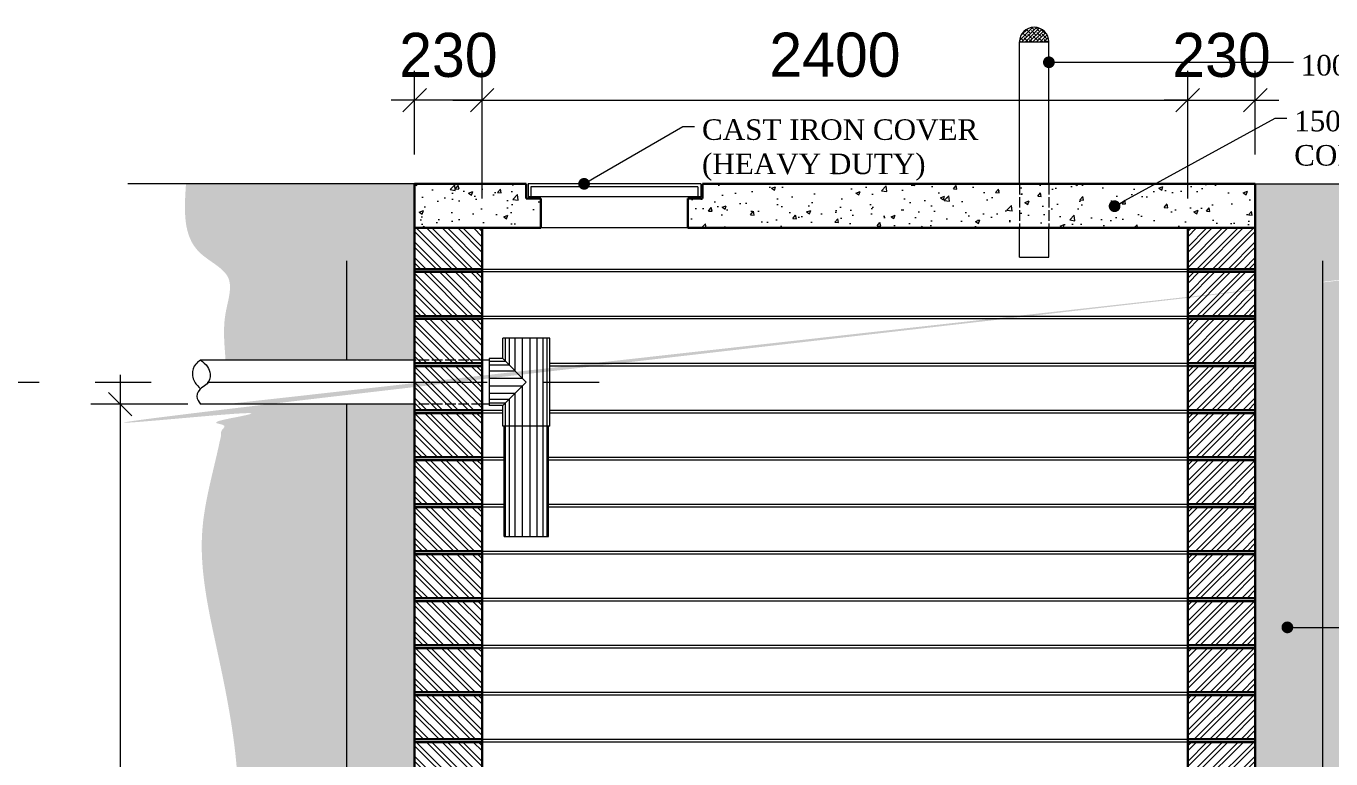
# Model space of a CAD drawing. Header units: inches. Extents: x 13362 to 219275, y -159770 to -978.
# Drawn here: x 170405 to 174844, y -135856 to -133361 of the extents above; entities that cross this region are included whole.
import ezdxf

# ---------------------------------------------------------------- set-up
doc = ezdxf.new("R2010")
doc.units = ezdxf.units.IN
doc.header["$LTSCALE"] = 15
doc.header["$MEASUREMENT"] = 0
doc.linetypes.add('ACAD_ISO02W100', pattern=[15, 12, -3])
doc.linetypes.add('CENTERX2', pattern=[101.60000000000001, 63.5, -12.7, 12.7, -12.7])
doc.layers.get('Defpoints').update_dxf_attribs({"lineweight": 0})
for name, color, linetype, lineweight in [('centerline', 8, 'CENTERX2', 9), ('DIMENSIONS', 7, 'Continuous', 0), ('hatch', 252, 'Continuous', 0), ('HATCH 2', 252, 'Continuous', 0), ('MANHOLE COVER', 240, 'Continuous', 9), ('PIPES', 130, 'Continuous', 13), ('PLASTER', 7, 'Continuous', 0), ('TEXTS', 3, 'Continuous', 0), ('WALLS', 50, 'Continuous', 30), ('window', 5, 'Continuous', 0)]:
    doc.layers.add(name, color=color, linetype=linetype, lineweight=lineweight)
doc.styles.add('KS150', font='stylu.ttf', dxfattribs={"height": 150})
doc.styles.add('SS50', font='romantic.ttf', dxfattribs={"height": 50})
doc.dimstyles.new('SS 125', dxfattribs={"dimtxt": 150, "dimasz": 80, "dimexe": 100, "dimexo": 100, "dimgap": 75, "dimtad": 1, "dimtoh": 1, "dimdec": 0, "dimtxsty": 'KS150', "dimblk": 'OBLIQUE', "dimcen": 50, "dimdle": 100, "dimclrd": 256, "dimclre": 256, "dimclrt": 256, "dimadec": 0, "dimazin": 0, "dimtfac": 1, "dimtdec": 0, "dimtix": 1, "dimtmove": 2, "dimatfit": 0, "dimldrblk": 'DOT', "dimfxl": 1, "dimlwd": -1, "dimlwe": -1, "dimarcsym": 0})
pattern_1 = [(49.99999999999999, (136549.8259533711, -162056.0912491073), (143.4520365201507, -12.55042699651902), [15, -165]), (355, (136549.8259533711, -162056.0912491073), (-27.7502667226, 150.4384267400024), [12, -132]), (100.4514, (136561.7802893711, -162057.1371171073), (115.7018763428043, 137.8879084121907), [12.74803799999999, -140.2284223999999]), (46.18420000000001, (136549.8259533711, -162016.0912491073), (213.4482097251289, -33.10380286580362), [22.5, -247.5]), (96.63559999999998, (136567.6133023711, -162018.8499105073), (186.9325411097407, 194.8235741800883), [19.12205759999998, -210.3425999999999]), (351.1842, (136549.8259533711, -162016.0912491073), (186.9323890267254, 194.8237201850649), [18, -198]), (21, (136569.8259533711, -162026.0912491073), (119.3814104236923, -80.52377813306776), [15, -165]), (326.0000000000001, (136569.8259533711, -162026.0912491073), (48.66306638431634, 145.0300090093706), [12, -132]), (71.4514, (136579.7743999711, -162032.8015703073), (168.044525716298, 64.50609934199048), [12.748038, -140.2284224]), (37.50000000000001, (136549.8259533711, -162056.0912491073), (2.431971063458134, 66.5787707662623), [0, -130.4, 0, -134, 0, -132.5]), (7.499999999999999, (136549.8259533711, -162056.0912491073), (52.61390748842972, 78.88234237647205), [0, -76.39999999999999, 0, -127.4, 0, -50.5]), (327.5, (136505.2259533711, -162056.0912491073), (106.7644872344818, -4.51097434687596), [0, -50, 0, -156, 0, -207]), (317.5, (136485.2259533711, -162056.0912491073), (116.6372338684772, 20.02099646646353), [0, -65, 0, -103.6, 0, -147])]

# ---------------------------------------------------------------- blocks, each defined once
blk = doc.blocks.new('_Oblique')
at = {"layer": 'window', "color": 0, "lineweight": -2}
blk.add_line((-0.5, -0.5), (0.5, 0.5), dxfattribs=at)
blk = doc.blocks.new('*D214')
at = {"layer": 'Defpoints', "color": 0}
for p in [(171054.4305299138, -134648.2899834203), (170724.735416071, -137558.2899834203), (171496.2494077727, -137558.2899834203)]:
    blk.add_point(p, dxfattribs=at)
at = {"layer": 'DIMENSIONS'}
for p, q in [((170724.735416071, -134548.2899834203), (170724.735416071, -137658.2899834203)), ((170954.4305299138, -134648.2899834203), (170624.735416071, -134648.2899834203)), ((171396.2494077727, -137558.2899834203), (170624.735416071, -137558.2899834203))]:
    blk.add_line(p, q, dxfattribs=at)
at = {"layer": 'DIMENSIONS', "xscale": 80, "yscale": 80, "zscale": 80}
for p, rotation in [((170724.735416071, -134648.2899834203), 90), ((170724.735416071, -137558.2899834203), 270)]:
    blk.add_blockref('_Oblique', p, dxfattribs=dict(at, rotation=rotation))
at = {"layer": 'DIMENSIONS', "insert": (170571.7156503316, -136103.2899834203), "char_height": 150, "attachment_point": 5, "rotation": 90, "style": 'KS150'}
blk.add_mtext('2910', dxfattribs=at)
blk = doc.blocks.new('_Dot')
at = {"layer": 'TEXTS', "color": 0, "lineweight": -2}
blk.add_line((-0.5, 0), (-1, 0), dxfattribs=at)
at = {"layer": 'TEXTS', "color": 0, "const_width": 0.5}
blk.add_lwpolyline([(-0.25, 0, 1), (0.25, 0, 1)], format="xyb", close=True, dxfattribs=at)
blk = doc.blocks.new('*D213')
at = {"layer": 'Defpoints', "color": 0}
for p in [(174356.2494077727, -133613.6743372408), (171956.2494077727, -134048.2899834203), (174356.2494077727, -134048.2899834203)]:
    blk.add_point(p, dxfattribs=at)
at = {"layer": 'DIMENSIONS'}
for p, q in [((171956.2494077727, -133948.2899834203), (171956.2494077727, -133513.6743372408)), ((174356.2494077727, -133948.2899834203), (174356.2494077727, -133513.6743372408)), ((171856.2494077727, -133613.6743372408), (174456.2494077727, -133613.6743372408))]:
    blk.add_line(p, q, dxfattribs=at)
at = {"layer": 'DIMENSIONS', "xscale": 80, "yscale": 80, "zscale": 80, "rotation": 180}
blk.add_blockref('_Oblique', (171956.2494077727, -133613.6743372408), dxfattribs=at)
at = {"layer": 'DIMENSIONS', "xscale": 80, "yscale": 80, "zscale": 80}
blk.add_blockref('_Oblique', (174356.2494077727, -133613.6743372408), dxfattribs=at)
at = {"layer": 'DIMENSIONS', "insert": (173156.2494077727, -133459.7760941954), "char_height": 150, "attachment_point": 5, "style": 'KS150'}
blk.add_mtext('2400', dxfattribs=at)
blk = doc.blocks.new('*D233')
at = {"layer": 'Defpoints', "color": 0}
for p in [(171726.2494077727, -133613.6743372408), (171726.2494077727, -133898.2899834203), (171956.2494077727, -134048.2899834203)]:
    blk.add_point(p, dxfattribs=at)
at = {"layer": 'DIMENSIONS'}
for p, q in [((171726.2494077727, -133798.2899834203), (171726.2494077727, -133513.6743372408)), ((171956.2494077727, -133948.2899834203), (171956.2494077727, -133513.6743372408)), ((171726.2494077727, -133613.6743372408), (171646.2494077727, -133613.6743372408)), ((171956.2494077727, -133613.6743372408), (171726.2494077727, -133613.6743372408)), ((171956.2494077727, -133613.6743372408), (172036.2494077727, -133613.6743372408))]:
    blk.add_line(p, q, dxfattribs=at)
at = {"layer": 'DIMENSIONS', "xscale": 80, "yscale": 80, "zscale": 80}
blk.add_blockref('_Oblique', (171726.2494077727, -133613.6743372408), dxfattribs=at)
at = {"layer": 'DIMENSIONS', "xscale": 80, "yscale": 80, "zscale": 80, "rotation": 180}
blk.add_blockref('_Oblique', (171956.2494077727, -133613.6743372408), dxfattribs=at)
at = {"layer": 'DIMENSIONS', "insert": (171841.2494077727, -133460.4349521749), "char_height": 150, "attachment_point": 5, "style": 'KS150'}
blk.add_mtext('230', dxfattribs=at)
blk = doc.blocks.new('*D234')
at = {"layer": 'Defpoints', "color": 0}
for p in [(174586.2494077727, -133613.6743372408), (174586.2494077727, -133898.2899834203), (174356.2494077727, -134048.2899834203)]:
    blk.add_point(p, dxfattribs=at)
at = {"layer": 'DIMENSIONS'}
for p, q in [((174356.2494077727, -133948.2899834203), (174356.2494077727, -133513.6743372408)), ((174586.2494077727, -133798.2899834203), (174586.2494077727, -133513.6743372408)), ((174356.2494077727, -133613.6743372408), (174276.2494077727, -133613.6743372408)), ((174356.2494077727, -133613.6743372408), (174586.2494077727, -133613.6743372408)), ((174586.2494077727, -133613.6743372408), (174666.2494077727, -133613.6743372408))]:
    blk.add_line(p, q, dxfattribs=at)
at = {"layer": 'DIMENSIONS', "xscale": 80, "yscale": 80, "zscale": 80}
blk.add_blockref('_Oblique', (174356.2494077727, -133613.6743372408), dxfattribs=at)
at = {"layer": 'DIMENSIONS', "xscale": 80, "yscale": 80, "zscale": 80, "rotation": 180}
blk.add_blockref('_Oblique', (174586.2494077727, -133613.6743372408), dxfattribs=at)
at = {"layer": 'DIMENSIONS', "insert": (174471.2494077727, -133460.4349521749), "char_height": 150, "attachment_point": 5, "style": 'KS150'}
blk.add_mtext('230', dxfattribs=at)

msp = doc.modelspace()

# ---------------------------------------------------------------- hatches: boundary and pattern name
at = {"layer": 'hatch'}
h = msp.add_hatch(dxfattribs=at)
h.set_pattern_fill('ANSI38', color=256, scale=70, style=0)
h.set_pattern_definition([(45, (136549.8259533711, -162391.5855172034), (-6.18718433538229, 6.187184335382291), []), (135, (136549.8259533711, -162391.5855172034), (-18.56155300614687, 6.187184335382292), [21.875, -13.125])])
h.paths.add_polyline_path([(173784.0669991929, -133415.3356230173), (173884.0669991929, -133415.3356230173, 1)])
at = {"layer": 'HATCH 2'}
h = msp.add_hatch(dxfattribs=at)
h.set_pattern_fill('EARTH', color=256, scale=400, angle=45, style=0)
h.set_pattern_definition([(45, (136549.8259533711, -162056.0912491073), (1.4210854715202e-14, 141.4213562373095), [100, -100]), (45, (136523.3094490766, -162029.5747448128), (1.4210854715202e-14, 141.4213562373095), [100, -100]), (45, (136496.7929447821, -162003.0582405183), (1.4210854715202e-14, 141.4213562373095), [100, -100]), (135, (136496.7929447821, -161985.3805709887), (-141.4213562373095, 1.4210854715202e-14), [100, -100]), (135, (136523.3094490766, -161958.8640666942), (-141.4213562373095, 1.4210854715202e-14), [100, -100]), (135, (136549.8259533711, -161932.3475623997), (-141.4213562373095, 1.4210854715202e-14), [100, -100])])
edge = h.paths.add_edge_path()
edge.add_line((171726.2494077727, -134160.5610936393), (171726.2494077727, -133898.2899834203))
edge.add_line((171726.2494077727, -133898.2899834203), (170948.5863081766, -133898.2899834203))
edge.add_spline(control_points=[(170948.5863081766, -133898.2899834203), (170942.6941506082, -133986.5355590571), (170935.6674316598, -134091.7732162711), (171018.0374627877, -134151.1599203637), (171031.3978652339, -134160.5610936393)], knot_values=[0, 0, 0, 0, 236.8465072138217, 282.452364989884, 282.452364989884, 282.452364989884, 282.452364989884], degree=3, periodic=0)
edge.add_line((171031.3978652339, -134160.5610936393), (171726.2494077727, -134160.5610936393))
edge = h.paths.add_edge_path()
edge.add_line((171496.2494077727, -134498.2899834203), (171496.2494077727, -134160.5610936393))
edge.add_line((171496.2494077727, -134160.5610936393), (171031.3978652339, -134160.5610936393))
edge.add_spline(control_points=[(171031.3978652339, -134160.5610936393), (171057.1718586329, -134178.6972073472), (171118.4887949981, -134219.8222412714), (171068.8919837604, -134356.7086404724), (171079.6716338309, -134445.933765308), (171083.1662642182, -134498.2899834203)], knot_values=[282.452364989884, 282.452364989884, 282.452364989884, 282.452364989884, 370.4321307201179, 489.9422283324157, 649.0262294909012, 649.0262294909012, 649.0262294909012, 649.0262294909035], degree=3, periodic=0)
edge.add_line((171083.1662642182, -134498.2899834203), (171496.2494077727, -134498.2899834203))
edge = h.paths.add_edge_path()
edge.add_line((171496.2494077727, -134648.2899834203), (171083.1662642182, -134648.2899834203))
edge.add_spline(control_points=[(171083.1662642182, -134648.2899834203), (171070.7048629185, -134795.8263000814), (170961.5800788907, -135066.8152937896), (171050.1874204532, -135460.6234488134), (171120.3119491476, -135800.1571951804), (171138.3189143691, -136147.9909129917), (170972.1474398969, -136495.8191278116), (171016.9790350597, -136846.3235558436), (171018.284585103, -137191.8085071785), (170971.8493055013, -137502.6319145117), (170864.6939039469, -137918.4106212576), (171196.258320137, -138039.9336276682), (171434.7702025419, -138295.0113775708), (171895.1789271575, -138187.7053752091), (172404.10520518, -138123.7815833353), (172907.2255802498, -138349.8738509666), (173468.8126440987, -138190.2154785382), (174028.3117197672, -138224.1463067684), (174558.6189165221, -138043.3298640599), (174961.8675440346, -138286.8257486408), (175221.2257753249, -138067.1971645308), (175364.4282404149, -137771.2276855747), (175368.7480222596, -137323.7270011591), (175199.3693222311, -136835.2801297454), (175304.9343536662, -136238.6232901769), (175010.3658832335, -135629.3363846131), (175234.6055137052, -135054.942195393), (175234.4835818548, -134605.9268681299), (175342.1942796489, -134342.667868575), (175429.7677338667, -134214.7022493665), (175453.3920443555, -134160.5610936393)], knot_values=[799.0262294909015, 799.0262294909015, 799.0262294909015, 799.0262294909035, 1241.490201192572, 1641.573497572186, 1974.467592374297, 2292.058513671275, 2662.898923713045, 3089.661726509389, 3327.854917482125, 3688.580075254216, 4095.49345007657, 4346.128177905854, 4624.35543234464, 5101.246765815429, 5598.792630949597, 6187.092683327479, 6647.87853129041, 7295.433185588749, 7863.789460609058, 8259.232561174851, 8479.719129850128, 8781.621535440589, 9238.590522708588, 9773.897061804139, 10309.83174609986, 10998.89092878897, 11662.97267863455, 12063.05597501417, 12330.3182384143, 12509.9865882263, 12509.9865882263, 12509.9865882263, 12509.9865882263], degree=3, periodic=0)
edge.add_line((175453.3920443555, -134160.5610936393), (174816.2494077727, -134160.5610936393))
edge.add_line((174816.2494077727, -134160.5610936393), (174816.2494077727, -137558.2899834203))
edge.add_line((174816.2494077727, -137558.2899834203), (174816.2494077727, -137708.2899834203))
edge.add_line((174816.2494077727, -137708.2899834203), (174126.2494077727, -137708.2899834203))
edge.add_line((174126.2494077727, -137708.2899834203), (173790.1246119035, -137708.2899834203))
edge.add_spline(control_points=[(173790.1246119035, -137708.2899834203), (173786.2239648307, -137711.1983779343), (173765.7239471645, -137725.171505637), (173733.6816447412, -137726.723149938), (173712.3223348051, -137713.1976363072), (173704.7781535251, -137708.2899834203)], knot_values=[394.9655495472516, 394.9655495472516, 394.9655495472516, 394.9655495472516, 407.1842958893764, 457.8619578221274, 484.307605805135, 484.307605805135, 484.307605805135, 484.307605805135], degree=3, periodic=0)
edge.add_line((173704.7781535251, -137708.2899834203), (173639.9032641838, -137708.2899834203))
edge.add_spline(control_points=[(173639.9032641838, -137708.2899834203), (173633.623216216, -137719.7663222078), (173603.7366968296, -137719.1387322239), (173580.2648286198, -137713.0042209752), (173577.0608887314, -137708.2899834203)], knot_values=[206.0642118547987, 206.0642118547987, 206.0642118547987, 206.0642118547987, 251.1906674685606, 270.0429128644241, 270.0429128644241, 270.0429128644241, 270.0429128644241], degree=3, periodic=0)
edge.add_line((173577.0608887314, -137708.2899834203), (173450.3904356467, -137708.2899834203))
edge.add_spline(control_points=[(173450.3904356467, -137708.2899834203), (173445.6611167664, -137714.6358611997), (173429.4889124001, -137733.5710661398), (173388.2588416864, -137740.3675928398), (173372.4896814305, -137712.8531835701), (173363.8309880366, -137708.2899834203)], knot_values=[383.3075033425811, 383.3075033425811, 383.3075033425811, 383.3075033425811, 405.0817425750275, 451.1919002326082, 483.2247804551077, 483.2247804551077, 483.2247804551077, 483.2247804551077], degree=3, periodic=0)
edge.add_line((173363.8309880366, -137708.2899834203), (173342.1062267175, -137708.2899834203))
edge.add_spline(control_points=[(173342.1062267173, -137708.2899834203), (173330.9298631259, -137711.2796276754), (173316.9358689251, -137716.7877823141), (173306.9892038067, -137709.6351299931), (173305.5653807271, -137708.2899834203)], knot_values=[322.97723761302, 322.97723761302, 322.97723761302, 322.97723761302, 354.7359218252161, 360.5989738910291, 360.5989738910291, 360.5989738910291, 360.5989738910291], degree=3, periodic=0)
edge.add_line((173305.5653807271, -137708.2899834203), (173304.3713064574, -137708.2899834203))
edge.add_spline(control_points=[(173304.3713064574, -137708.2899834203), (173301.1673665689, -137713.0042209752), (173277.6954983592, -137719.1387322239), (173247.8089789728, -137719.7663222078), (173241.528931005, -137708.2899834203)], knot_values=[206.0642118547987, 206.0642118547987, 206.0642118547987, 206.0642118547987, 224.9164572506621, 270.0429128644241, 270.0429128644241, 270.0429128644241, 270.0429128644241], degree=3, periodic=0)
edge.add_line((173241.528931005, -137708.2899834203), (173006.9334348183, -137708.2899834203))
edge.add_spline(control_points=[(173006.9334348183, -137708.2899834203), (173005.5096117387, -137709.6351299931), (172995.5629466203, -137716.7877823141), (172981.5689524195, -137711.2796276754), (172970.3925888281, -137708.2899834203)], knot_values=[322.97723761302, 322.97723761302, 322.97723761302, 322.97723761302, 328.840289678833, 360.5989738910291, 360.5989738910291, 360.5989738910291, 360.5989738910291], degree=3, periodic=0)
edge.add_line((172970.3925888279, -137708.2899834203), (172948.6678275088, -137708.2899834203))
edge.add_spline(control_points=[(172948.6678275088, -137708.2899834203), (172940.0091341149, -137712.8531835701), (172924.239973859, -137740.3675928398), (172883.0099031452, -137733.5710661398), (172866.837698779, -137714.6358611997), (172862.1083798987, -137708.2899834203)], knot_values=[383.3075033425811, 383.3075033425811, 383.3075033425811, 383.3075033425811, 415.3403835650806, 461.4505412226613, 483.2247804551077, 483.2247804551077, 483.2247804551077, 483.2247804551077], degree=3, periodic=0)
edge.add_line((172862.1083798987, -137708.2899834203), (172735.437926814, -137708.2899834203))
edge.add_spline(control_points=[(172735.437926814, -137708.2899834203), (172732.2339869256, -137713.0042209752), (172708.7621187158, -137719.1387322239), (172678.8755993294, -137719.7663222078), (172672.5955513616, -137708.2899834203)], knot_values=[206.0642118547987, 206.0642118547987, 206.0642118547987, 206.0642118547987, 224.9164572506621, 270.0429128644241, 270.0429128644241, 270.0429128644241, 270.0429128644241], degree=3, periodic=0)
edge.add_line((172672.5955513616, -137708.2899834203), (172607.7206620203, -137708.2899834203))
edge.add_spline(control_points=[(172607.7206620203, -137708.2899834203), (172600.1764807403, -137713.1976363072), (172578.8171708041, -137726.723149938), (172546.7748683809, -137725.171505637), (172526.2748507147, -137711.1983779343), (172522.3742036418, -137708.2899834203)], knot_values=[394.9655495472516, 394.9655495472516, 394.9655495472516, 394.9655495472516, 421.4111975302593, 472.0888594630102, 484.307605805135, 484.307605805135, 484.307605805135, 484.307605805135], degree=3, periodic=0)
edge.add_line((172522.3742036418, -137708.2899834203), (172186.2494077727, -137708.2899834203))
edge.add_line((172186.2494077727, -137708.2899834203), (171496.2494077727, -137708.2899834203))
edge.add_line((171496.2494077727, -137708.2899834203), (171496.2494077727, -137558.2899834203))
edge.add_line((171496.2494077727, -137558.2899834203), (171496.2494077727, -134648.2899834203))
edge = h.paths.add_edge_path()
edge.add_line((174586.2494077727, -133898.2899834203), (174586.2494077727, -134160.5610936393))
edge.add_line((174586.2494077727, -134160.5610936393), (175453.3920443555, -134160.5610936393))
edge.add_spline(control_points=[(175453.3920443555, -134160.5610936393), (175461.8715462743, -134141.1281440895), (175490.8247704254, -134059.1663978237), (175481.0245237114, -133967.6897400156), (175473.5894604634, -133898.2899834203)], knot_values=[12509.9865882263, 12509.9865882263, 12509.9865882263, 12509.9865882263, 12574.47516315033, 12777.1979710191, 12777.1979710191, 12777.1979710191, 12777.1979710191], degree=3, periodic=0)
edge.add_line((175473.5894604635, -133898.2899834203), (174586.2494077727, -133898.2899834203))
h = msp.add_hatch(dxfattribs=at)
h.set_pattern_fill('AR-CONC', color=256, scale=20, style=0)
h.set_pattern_definition(pattern_1)
h.paths.add_polyline_path([(171726.2494077727, -133898.2899834203), (171726.2494077727, -134048.2899834203), (172156.2494077727, -134048.2899834203), (172156.2494077727, -133948.2899834203), (172106.2494077727, -133948.2899834203), (172106.2494077727, -133898.2899834203)])
h = msp.add_hatch(dxfattribs=at)
h.set_pattern_fill('AR-CONC', color=256, scale=20, style=0)
h.set_pattern_definition(pattern_1)
h.paths.add_polyline_path([(172656.2494077727, -134048.2899834203), (174586.2494077727, -134048.2899834203), (174586.2494077727, -133898.2899834203), (172706.2494077726, -133898.2899834203), (172706.2494077727, -133948.2899834203), (172656.2494077727, -133948.2899834203)])
h = msp.add_hatch(dxfattribs=at)
h.set_pattern_fill('ANSI32', color=256, scale=100, style=0)
h.set_pattern_definition([(135, (209762.6728621743, -162056.0912491073), (26.51650429449553, 26.51650429449554), []), (135, (209744.9951926743, -162056.0912491073), (26.51650429449553, 26.51650429449554), [])])
h.paths.add_polyline_path([(171726.2494077727, -134048.2899834203), (171956.2494077727, -134048.2899834203), (171956.2494077727, -134188.2899834203), (171726.2494077727, -134188.2899834203)])
h.paths.add_polyline_path([(171726.2494077727, -134198.2899834203), (171956.2494077727, -134198.2899834203), (171956.2494077727, -134348.2899834203), (171726.2494077727, -134348.2899834203)])
h.paths.add_polyline_path([(171726.2494077727, -134358.2899834203), (171956.2494077727, -134358.2899834203), (171956.2494077727, -134508.2899834203), (171726.2494077727, -134508.2899834203)])
h.paths.add_polyline_path([(171726.2494077727, -134518.2899834203), (171956.2494077727, -134518.2899834203), (171956.2494077727, -134668.2899834203), (171726.2494077727, -134668.2899834203)])
h.paths.add_polyline_path([(171726.2494077727, -134678.2899834203), (171956.2494077727, -134678.2899834203), (171956.2494077727, -134828.2899834203), (171726.2494077727, -134828.2899834203)])
h.paths.add_polyline_path([(171726.2494077727, -134838.2899834203), (171956.2494077727, -134838.2899834203), (171956.2494077727, -134988.2899834203), (171726.2494077727, -134988.2899834203)])
h.paths.add_polyline_path([(171726.2494077727, -134998.2899834203), (171956.2494077727, -134998.2899834203), (171956.2494077727, -135148.2899834203), (171726.2494077727, -135148.2899834203)])
h.paths.add_polyline_path([(171726.2494077727, -135158.2899834203), (171956.2494077727, -135158.2899834203), (171956.2494077727, -135308.2899834203), (171726.2494077727, -135308.2899834203)])
h.paths.add_polyline_path([(171726.2494077727, -135318.2899834203), (171956.2494077727, -135318.2899834203), (171956.2494077727, -135468.2899834203), (171726.2494077727, -135468.2899834203)])
h.paths.add_polyline_path([(171726.2494077727, -135478.2899834203), (171956.2494077727, -135478.2899834203), (171956.2494077727, -135628.2899834203), (171726.2494077727, -135628.2899834203)])
h.paths.add_polyline_path([(171726.2494077727, -135638.2899834203), (171956.2494077727, -135638.2899834203), (171956.2494077727, -135788.2899834203), (171726.2494077727, -135788.2899834203)])
h.paths.add_polyline_path([(171726.2494077727, -135798.2899834203), (171956.2494077727, -135798.2899834203), (171956.2494077727, -135948.2899834203), (171726.2494077727, -135948.2899834203)])
h = msp.add_hatch(dxfattribs=at)
h.set_pattern_fill('ANSI32', color=256, scale=100, style=0)
h.set_pattern_definition([(45, (136549.8259533711, -162056.0912491073), (-26.51650429449553, 26.51650429449554), []), (45, (136567.5036228711, -162056.0912491073), (-26.51650429449553, 26.51650429449554), [])])
h.paths.add_polyline_path([(174356.2494077727, -134048.2899834203), (174356.2494077727, -134188.2899834203), (174586.2494077727, -134188.2899834203), (174586.2494077727, -134048.2899834203)])
h.paths.add_polyline_path([(174356.2494077726, -134198.2899834203), (174356.2494077726, -134348.2899834203), (174586.2494077727, -134348.2899834203), (174586.2494077726, -134198.2899834203)])
h.paths.add_polyline_path([(174356.2494077727, -134358.2899834203), (174356.2494077727, -134508.2899834203), (174586.2494077727, -134508.2899834203), (174586.2494077728, -134358.2899834203)])
h.paths.add_polyline_path([(174356.2494077726, -134518.2899834203), (174356.2494077726, -134668.2899834203), (174586.2494077727, -134668.2899834203), (174586.2494077727, -134518.2899834203)])
h.paths.add_polyline_path([(174356.2494077726, -134678.2899834203), (174356.2494077726, -134828.2899834203), (174586.2494077727, -134828.2899834203), (174586.2494077727, -134678.2899834203)])
h.paths.add_polyline_path([(174356.2494077726, -134838.2899834203), (174356.2494077726, -134988.2899834203), (174586.2494077727, -134988.2899834203), (174586.2494077727, -134838.2899834203)])
h.paths.add_polyline_path([(174356.2494077727, -134998.2899834203), (174356.2494077727, -135148.2899834203), (174586.2494077727, -135148.2899834203), (174586.2494077728, -134998.2899834203)])
h.paths.add_polyline_path([(174356.2494077727, -135158.2899834203), (174356.2494077727, -135308.2899834203), (174586.2494077727, -135308.2899834203), (174586.2494077727, -135158.2899834203)])
h.paths.add_polyline_path([(174356.2494077727, -135318.2899834203), (174356.2494077726, -135468.2899834203), (174586.2494077727, -135468.2899834203), (174586.2494077727, -135318.2899834203)])
h.paths.add_polyline_path([(174356.2494077726, -135478.2899834203), (174356.2494077726, -135628.2899834203), (174586.2494077726, -135628.2899834203), (174586.2494077727, -135478.2899834203)])
h.paths.add_polyline_path([(174356.2494077727, -135638.2899834203), (174356.2494077727, -135788.2899834203), (174586.2494077727, -135788.2899834203), (174586.2494077727, -135638.2899834203)])
h.paths.add_polyline_path([(174356.2494077727, -135798.2899834203), (174356.2494077726, -135948.2899834203), (174586.2494077726, -135948.2899834203), (174586.2494077726, -135798.2899834203)])
h = msp.add_hatch(dxfattribs=at)
h.set_pattern_fill('AR-SAND', color=256, scale=25, style=0)
h.set_pattern_definition([(37.50000000000001, (136549.8259533711, -162056.0912491073), (-1.574833952740204, 48.17059422532897), [0, -38, 0, -42.5, 0, -40.625]), (7.499999999999999, (136549.8259533711, -162056.0912491073), (44.24441763169318, 70.5536516307435), [0, -20.5, 0, -34.25, 0, -13.125]), (327.5, (136519.0759533711, -162056.0912491073), (77.85354654378737, 0.1414763384241124), [0, -12.5, 0, -45, 0, -58.75]), (317.5, (136519.0759533711, -162056.0912491073), (75.15316511430733, 21.94188912335623), [0, -6.25, 0, -29.5, 0, -33.75])])
h.paths.add_polyline_path([(171726.2494077727, -134160.5610936393), (171496.2494077727, -134160.5610936393), (171496.2494077727, -134498.2899834203), (171726.2494077727, -134498.2899834203)])
h.paths.add_polyline_path([(171496.2494077727, -137558.2899834203), (171726.2494077727, -137558.2899834203), (171726.2494077727, -134648.2899834203), (171496.2494077727, -134648.2899834203)])
h.paths.add_polyline_path([(174816.2494077727, -134160.5610936393), (174586.2494077727, -134160.5610936393), (174586.2494077727, -137558.2899834203), (174816.2494077727, -137558.2899834203)])

# ---------------------------------------------------------------- linework, layer by layer
at = {"layer": 'centerline'}
msp.add_line((167972.5333344104, -134573.2899834203), (172437.7258299105, -134573.2899834203), dxfattribs=at)
at = {"layer": 'hatch', "linetype": 'ACAD_ISO02W100', "ltscale": 0.2}
for p, q in [((173784.0669991929, -133898.2899834203), (173784.0669991929, -134048.2899834203)), ((173884.0669991929, -133898.2899834203), (173884.0669991929, -134048.2899834203)), ((171956.2494077727, -134498.2899834203), (171726.2494077727, -134498.2899834203)), ((171956.2494077727, -134648.2899834203), (171726.2494077727, -134648.2899834203))]:
    msp.add_line(p, q, dxfattribs=at)
at = {"layer": 'hatch'}
for p, q in [((172656.2494077727, -134048.2899834203), (172156.2494077727, -134048.2899834203)), ((172035.7724612138, -134502.8130368613), (172035.7724612138, -134423.2899834203)), ((172048.7960745388, -134515.8366501864), (172048.7960745388, -134423.2899834203)), ((172068.7494077727, -134535.7899834203), (172068.7494077727, -134423.2899834203)), ((172093.2257944477, -134560.2663700953), (172093.2257944477, -134423.2899834203)), ((172119.2730210977, -135098.2899834203), (172119.2730210977, -134423.2899834203)), ((172143.7494077727, -135098.2899834203), (172143.7494077727, -134423.2899834203)), ((172163.7027410066, -135098.2899834203), (172163.7027410066, -134423.2899834203)), ((172176.7263543317, -135098.2899834203), (172176.7263543317, -134423.2899834203)), ((172035.7724612138, -134502.8130368613), (171980.1083005289, -134502.8130368613)), ((172048.7960745388, -134515.8366501864), (171980.1083005289, -134515.8366501864)), ((172068.7494077727, -134535.7899834203), (171980.1083005289, -134535.7899834203)), ((172093.2257944477, -134560.2663700953), (171980.1083005289, -134560.2663700953)), ((171980.1083005289, -134586.3135967453), (172093.2257944477, -134586.3135967453)), ((172093.2257944477, -135098.2899834203), (172093.2257944477, -134586.3135967453)), ((171980.1083005289, -134610.7899834203), (172068.7494077727, -134610.7899834203)), ((171980.1083005289, -134630.7433166542), (172048.7960745388, -134630.7433166542)), ((172048.7960745388, -135098.2899834203), (172048.7960745388, -134630.7433166542)), ((172068.7494077727, -135098.2899834203), (172068.7494077727, -134610.7899834203)), ((171980.1083005289, -134643.7669299792), (172035.7724612138, -134643.7669299792)), ((172035.7724612138, -135098.2899834203), (172035.7724612138, -134643.7669299793))]:
    msp.add_line(p, q, dxfattribs=at)
msp.add_arc((173834.0669991929, -133415.3356230173), 50, 0, 180, dxfattribs=at)
at = {"layer": 'HATCH 2'}
for p, q in [((171496.2494077727, -134498.2899834203), (171496.2494077727, -134160.5610936393)), ((174816.2494077727, -137558.2899834203), (174816.2494077727, -134160.5610936393)), ((171956.2494077727, -134188.2899834203), (174356.2494077727, -134188.2899834203)), ((174356.2494077727, -134198.2899834203), (171956.2494077727, -134198.2899834203)), ((171956.2494077727, -134348.2899834203), (174356.2494077727, -134348.2899834203)), ((174356.2494077727, -134358.2899834203), (171956.2494077727, -134358.2899834203)), ((172186.2494077727, -134508.2899834203), (174356.2494077727, -134508.2899834203)), ((174356.2494077727, -134518.2899834203), (172186.2494077727, -134518.2899834203)), ((171496.2494077727, -137558.2899834203), (171496.2494077727, -134648.2899834203)), ((171956.2494077727, -134668.2899834203), (172026.2494077727, -134668.2899834203)), ((172186.2494077727, -134668.2899834203), (174356.2494077727, -134668.2899834203)), ((172026.2494077727, -134678.2899834203), (171956.2494077727, -134678.2899834203)), ((174356.2494077727, -134678.2899834203), (172186.2494077727, -134678.2899834203)), ((171956.2494077727, -134828.2899834203), (172031.2494077727, -134828.2899834203)), ((172031.2494077727, -134838.2899834203), (171956.2494077727, -134838.2899834203)), ((172181.2494077727, -134828.2899834203), (174356.2494077727, -134828.2899834203)), ((174356.2494077727, -134838.2899834203), (172181.2494077727, -134838.2899834203)), ((171956.2494077727, -134988.2899834203), (172031.2494077727, -134988.2899834203)), ((172031.2494077727, -134998.2899834203), (171956.2494077727, -134998.2899834203)), ((172181.2494077727, -134988.2899834203), (174356.2494077727, -134988.2899834203)), ((174356.2494077727, -134998.2899834203), (172181.2494077727, -134998.2899834203)), ((171956.2494077727, -135148.2899834203), (174356.2494077727, -135148.2899834203)), ((174356.2494077727, -135158.2899834203), (171956.2494077727, -135158.2899834203)), ((171956.2494077727, -135308.2899834203), (174356.2494077727, -135308.2899834203)), ((174356.2494077727, -135318.2899834203), (171956.2494077727, -135318.2899834203)), ((171956.2494077727, -135468.2899834203), (174356.2494077727, -135468.2899834203)), ((174356.2494077727, -135478.2899834203), (171956.2494077727, -135478.2899834203)), ((171956.2494077727, -135628.2899834203), (174356.2494077727, -135628.2899834203)), ((174356.2494077727, -135638.2899834203), (171956.2494077727, -135638.2899834203)), ((171956.2494077727, -135788.2899834203), (174356.2494077727, -135788.2899834203)), ((174356.2494077727, -135798.2899834203), (171956.2494077727, -135798.2899834203))]:
    msp.add_line(p, q, dxfattribs=at)
at = {"layer": 'MANHOLE COVER'}
for p, q in [((172700.2494077727, -133898.2899834203), (172112.2494077727, -133898.2899834203)), ((172112.2494077727, -133898.2899834203), (172112.2494077727, -133942.2899834203)), ((172690.2494077727, -133908.2899834203), (172122.2494077727, -133908.2899834203)), ((172122.2494077727, -133908.2899834203), (172122.2494077727, -133942.2899834203)), ((172690.2494077727, -133908.2899834203), (172690.2494077727, -133942.2899834203)), ((172700.2494077727, -133898.2899834203), (172700.2494077727, -133942.2899834203)), ((172700.2494077727, -133942.2899834203), (172112.2494077727, -133942.2899834203))]:
    msp.add_line(p, q, dxfattribs=at)
at = {"layer": 'PIPES'}
for p, q in [((173784.0669991929, -133898.2899834203), (173784.0669991929, -133415.3356230173)), ((173784.0669991929, -133415.3356230173), (173884.0669991929, -133415.3356230173)), ((173884.0669991929, -133898.2899834203), (173884.0669991929, -133415.3356230173)), ((173784.0669991929, -134148.2899834203), (173784.0669991929, -134048.2899834203)), ((173884.0669991929, -134148.2899834203), (173884.0669991929, -134048.2899834203)), ((173784.0669991929, -134148.2899834203), (173884.0669991929, -134148.2899834203)), ((172186.2494077727, -134423.2899834203), (172026.2494077727, -134423.2899834203)), ((172026.2494077727, -134493.2899834203), (172026.2494077727, -134423.2899834203)), ((172186.2494077727, -134723.2899834203), (172186.2494077727, -134423.2899834203)), ((171726.2494077727, -134498.2899834203), (170997.7903050156, -134498.2899834203)), ((171980.1083005289, -134498.2899834203), (171956.2494077727, -134498.2899834203)), ((171980.1083005289, -134493.2899834203), (171980.1083005289, -134653.2899834203)), ((172026.2494077727, -134493.2899834203), (171980.1083005289, -134493.2899834203)), ((172106.2494077727, -134573.2899834203), (172026.2494077727, -134493.2899834203)), ((172106.2494077727, -134573.2899834203), (172026.2494077727, -134653.2899834203)), ((171726.2494077727, -134648.2899834203), (170997.7903050156, -134648.2899834203)), ((171980.1083005289, -134648.2899834203), (171956.2494077727, -134648.2899834203)), ((172026.2494077727, -134653.2899834203), (171980.1083005289, -134653.2899834203)), ((172026.2494077727, -134723.2899834203), (172026.2494077727, -134653.2899834203)), ((172186.2494077727, -134723.2899834203), (172026.2494077727, -134723.2899834203)), ((172031.2494077727, -135098.2899834203), (172031.2494077727, -134723.2899834203)), ((172181.2494077727, -135098.2899834203), (172181.2494077727, -134723.2899834203)), ((172031.2494077727, -135098.2899834203), (172181.2494077727, -135098.2899834203))]:
    msp.add_line(p, q, dxfattribs=at)
for points in [[(170997.7903050156, -134498.2899834203), (170981.5861075911, -134511.9384150672), (170970.4755874437, -134545.8947829399), (170975.0502651459, -134566.7910690447), (170998.5521416481, -134596.8146584395)], [(170997.7903050156, -134498.2899834203), (171021.8795968658, -134520.7771209621), (171030.6028658826, -134546.547719095), (171020.799445556, -134579.1982146575), (171001.8463264839, -134592.2582964254), (170985.5074070534, -134621.6435289269), (170997.7903050156, -134648.2899834203)]]:
    msp.add_spline(points, degree=3, dxfattribs=at)
at = {"layer": 'PLASTER'}
for p, q in [((171726.2494077727, -133898.2899834203), (170751.0541371405, -133898.2899834203)), ((174586.2494077727, -133898.2899834203), (176158.4033789937, -133898.2899834203))]:
    msp.add_line(p, q, dxfattribs=at)
at = {"layer": 'TEXTS'}
for points in [[(173924.0669991929, -133484.5716695205), (174715.8778831577, -133484.5716695205)], [(174142.7104537743, -133955.1488758291), (174653.5286008242, -133674.4872877166), (174693.5286008242, -133674.4872877166)], [(172337.501103523, -133878.2462276079), (172639.0027987124, -133703.6658084923), (172679.0027987124, -133703.6658084923)], [(174735.4173876676, -135407.8707441924), (176185.7060354891, -135407.8707441924)]]:
    msp.add_lwpolyline(points, dxfattribs=at)
at = {"layer": 'WALLS'}
for p, q in [((171726.2494077727, -133898.2899834203), (171726.2494077727, -137558.2899834203)), ((171726.2494077727, -133898.2899834203), (172106.2494077727, -133898.2899834203)), ((172106.2494077727, -133898.2899834203), (172106.2494077727, -133948.2899834203)), ((172706.2494077727, -133898.2899834203), (174586.2494077727, -133898.2899834203)), ((172706.2494077727, -133898.2899834203), (172706.2494077727, -133948.2899834203)), ((174586.2494077727, -133898.2899834203), (174586.2494077727, -137558.2899834203)), ((172156.2494077727, -133948.2899834203), (172106.2494077727, -133948.2899834203)), ((172156.2494077727, -133948.2899834203), (172156.2494077727, -134048.2899834203)), ((172656.2494077727, -133948.2899834203), (172656.2494077727, -134048.2899834203)), ((172706.2494077727, -133948.2899834203), (172656.2494077727, -133948.2899834203)), ((171726.2494077727, -134048.2899834203), (172156.2494077727, -134048.2899834203)), ((171956.2494077727, -134048.2899834203), (171956.2494077727, -137558.2899834203)), ((172656.2494077727, -134048.2899834203), (174586.2494077727, -134048.2899834203)), ((174356.2494077727, -134048.2899834203), (174356.2494077727, -137558.2899834203)), ((171956.2494077727, -134188.2899834203), (171726.2494077727, -134188.2899834203)), ((171956.2494077727, -134198.2899834203), (171726.2494077727, -134198.2899834203)), ((174356.2494077727, -134188.2899834203), (174586.2494077727, -134188.2899834203)), ((174356.2494077727, -134198.2899834203), (174586.2494077727, -134198.2899834203)), ((171956.2494077727, -134348.2899834203), (171726.2494077727, -134348.2899834203)), ((171956.2494077727, -134348.2899834203), (171726.2494077727, -134348.2899834203)), ((171956.2494077727, -134358.2899834203), (171726.2494077727, -134358.2899834203)), ((174356.2494077727, -134348.2899834203), (174586.2494077727, -134348.2899834203)), ((174356.2494077727, -134348.2899834203), (174586.2494077727, -134348.2899834203)), ((174356.2494077727, -134358.2899834203), (174586.2494077727, -134358.2899834203)), ((171956.2494077727, -134508.2899834203), (171726.2494077727, -134508.2899834203)), ((171956.2494077727, -134508.2899834203), (171726.2494077727, -134508.2899834203)), ((171956.2494077727, -134518.2899834203), (171726.2494077727, -134518.2899834203)), ((174356.2494077727, -134508.2899834203), (174586.2494077727, -134508.2899834203)), ((174356.2494077727, -134508.2899834203), (174586.2494077727, -134508.2899834203)), ((174356.2494077727, -134518.2899834203), (174586.2494077727, -134518.2899834203)), ((171956.2494077727, -134668.2899834203), (171726.2494077727, -134668.2899834203)), ((171956.2494077727, -134668.2899834203), (171726.2494077727, -134668.2899834203)), ((174356.2494077727, -134668.2899834203), (174586.2494077727, -134668.2899834203)), ((174356.2494077727, -134668.2899834203), (174586.2494077727, -134668.2899834203)), ((171956.2494077727, -134678.2899834203), (171726.2494077727, -134678.2899834203)), ((174356.2494077727, -134678.2899834203), (174586.2494077727, -134678.2899834203)), ((171956.2494077727, -134828.2899834203), (171726.2494077727, -134828.2899834203)), ((171956.2494077727, -134838.2899834203), (171726.2494077727, -134838.2899834203)), ((174356.2494077727, -134828.2899834203), (174586.2494077727, -134828.2899834203)), ((174356.2494077727, -134838.2899834203), (174586.2494077727, -134838.2899834203)), ((171956.2494077727, -134988.2899834203), (171726.2494077727, -134988.2899834203)), ((171956.2494077727, -134998.2899834203), (171726.2494077727, -134998.2899834203)), ((174356.2494077727, -134988.2899834203), (174586.2494077727, -134988.2899834203)), ((174356.2494077727, -134998.2899834203), (174586.2494077727, -134998.2899834203)), ((171956.2494077727, -135148.2899834203), (171726.2494077727, -135148.2899834203)), ((171956.2494077727, -135158.2899834203), (171726.2494077727, -135158.2899834203)), ((174356.2494077727, -135148.2899834203), (174586.2494077727, -135148.2899834203)), ((174356.2494077727, -135158.2899834203), (174586.2494077727, -135158.2899834203)), ((171956.2494077727, -135308.2899834203), (171726.2494077727, -135308.2899834203)), ((171956.2494077727, -135318.2899834203), (171726.2494077727, -135318.2899834203)), ((174356.2494077727, -135308.2899834203), (174586.2494077727, -135308.2899834203)), ((174356.2494077727, -135318.2899834203), (174586.2494077727, -135318.2899834203)), ((171956.2494077727, -135468.2899834203), (171726.2494077727, -135468.2899834203)), ((174356.2494077727, -135468.2899834203), (174586.2494077727, -135468.2899834203)), ((171956.2494077727, -135478.2899834203), (171726.2494077727, -135478.2899834203)), ((174356.2494077727, -135478.2899834203), (174586.2494077727, -135478.2899834203)), ((171956.2494077727, -135628.2899834203), (171726.2494077727, -135628.2899834203)), ((171956.2494077727, -135638.2899834203), (171726.2494077727, -135638.2899834203)), ((174356.2494077727, -135628.2899834203), (174586.2494077727, -135628.2899834203)), ((174356.2494077727, -135638.2899834203), (174586.2494077727, -135638.2899834203)), ((171956.2494077727, -135788.2899834203), (171726.2494077727, -135788.2899834203)), ((171956.2494077727, -135798.2899834203), (171726.2494077727, -135798.2899834203)), ((174356.2494077727, -135788.2899834203), (174586.2494077727, -135788.2899834203)), ((174356.2494077727, -135798.2899834203), (174586.2494077727, -135798.2899834203))]:
    msp.add_line(p, q, dxfattribs=at)

# ---------------------------------------------------------------- block references
at = {"layer": 'TEXTS', "yscale": 40, "zscale": 40}
for p, xscale, rotation in [((173884.0669991929, -133484.5716695205), 40, 180), ((172302.8853866745, -133898.2899834203), 39.99999999999272, 210.0723979586291), ((174107.6534631973, -133974.4104285101), 39.99999999999091, 208.7859528923139), ((174695.4173876676, -135407.8707441924), 40, 180)]:
    msp.add_blockref('_Dot', p, dxfattribs=dict(at, xscale=xscale, rotation=rotation))

# ---------------------------------------------------------------- texts
at = {"layer": 'TEXTS', "char_height": 70, "attachment_point": 1, "style": 'SS50'}
for s, insert in [('100mm DIA VENT PIPE', (174740.8778831577, -133459.5716695205)), ('150mm THICK RC\\PCONCRETE COVER', (174718.5286008242, -133649.4872877166)), ('CAST IRON COVER\\P(HEAVY DUTY)', (172704.0027987124, -133678.6658084923))]:
    msp.add_mtext(s, dxfattribs=dict(at, insert=insert))

# ---------------------------------------------------------------- dimensions: what is measured, and where the dimension line sits
at = {"layer": 'DIMENSIONS'}
for base, p1, p2, picture, middle in [((171726.2494077727, -133613.6743372408), (171956.2494077727, -134048.2899834203), (171726.2494077727, -133898.2899834203), '*D233', (171841.2494077727, -133460.4349521749)), ((174356.2494077727, -133613.6743372408), (171956.2494077727, -134048.2899834203), (174356.2494077727, -134048.2899834203), '*D213', (173156.2494077727, -133459.7760941954)), ((174586.2494077727, -133613.6743372408), (174356.2494077727, -134048.2899834203), (174586.2494077727, -133898.2899834203), '*D234', (174471.2494077727, -133460.4349521749))]:
    dim = msp.add_linear_dim(base=base, p1=p1, p2=p2, dimstyle='SS 125', dxfattribs=at)
    dim.commit()
    dim.dimension.update_dxf_attribs({"geometry": picture, "text_midpoint": middle})
dim = msp.add_linear_dim(base=(170724.735416071, -137558.2899834203), p1=(171054.4305299138, -134648.2899834203), p2=(171496.2494077727, -137558.2899834203), angle=90, dimstyle='SS 125', dxfattribs=at)
dim.commit()
dim.dimension.update_dxf_attribs({"geometry": '*D214', "text_midpoint": (170571.7156503316, -136103.2899834203)})

doc.saveas('drawing.dxf')
